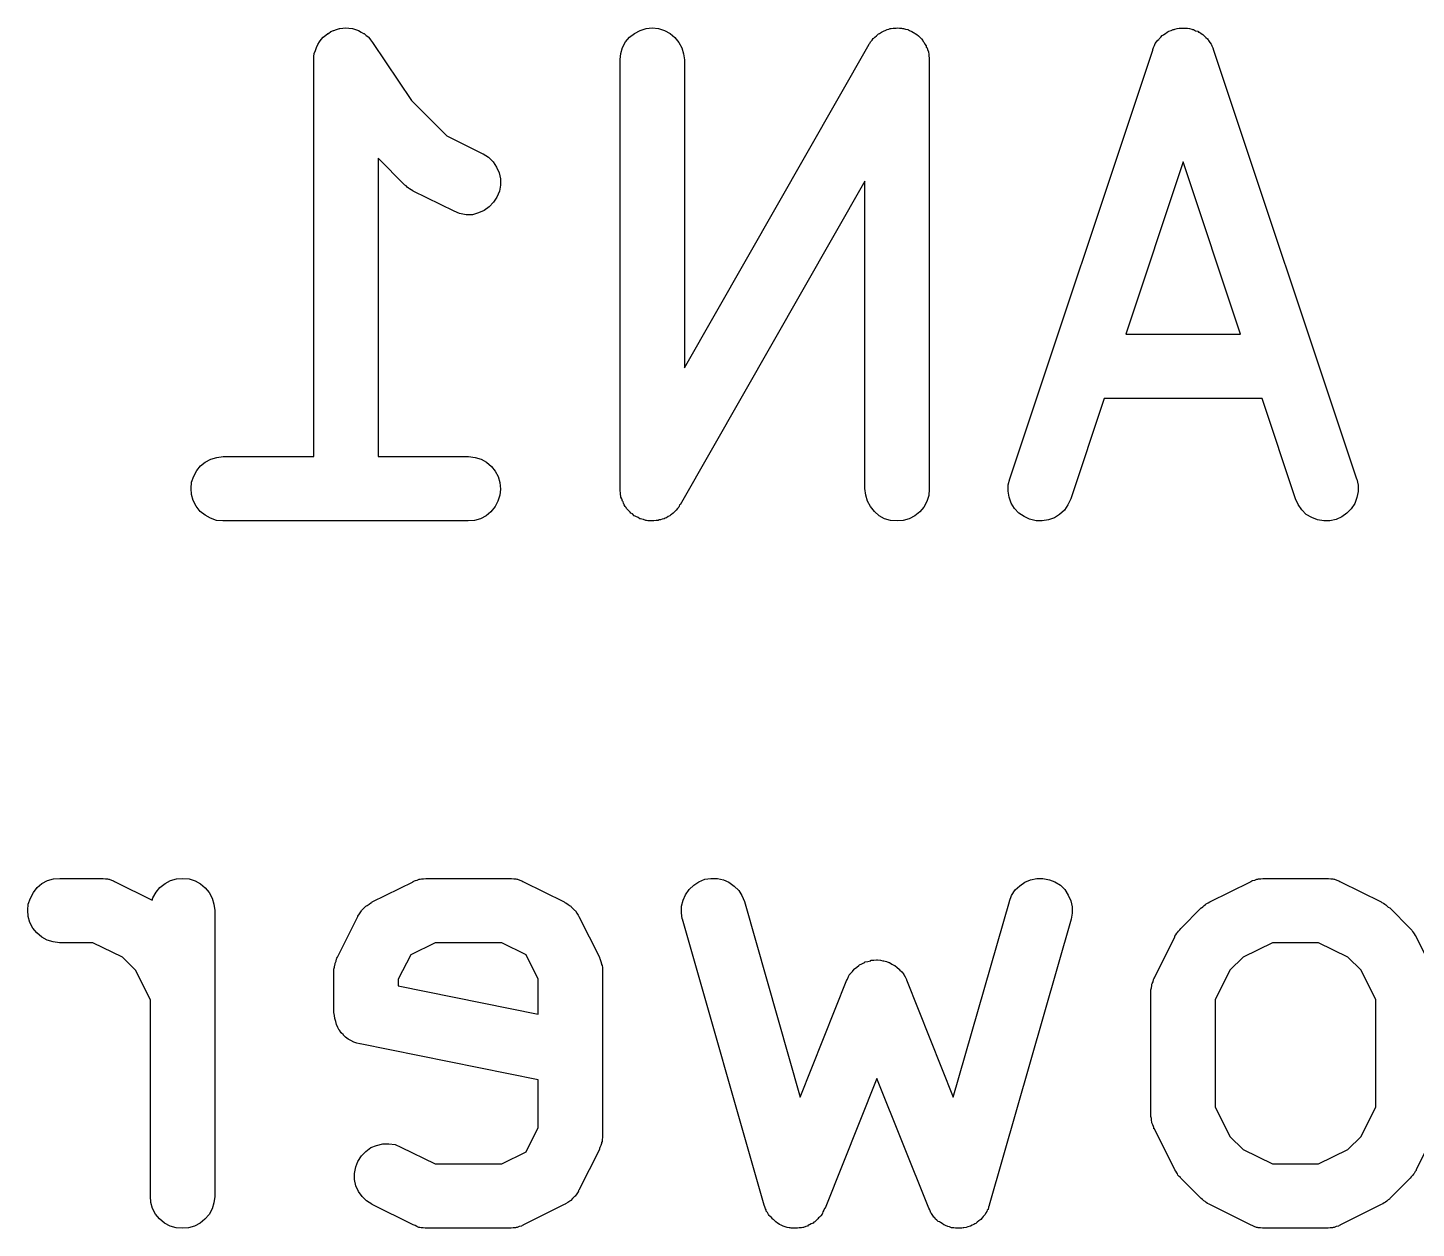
# Model space of a CAD drawing. Extents: x 128.5 to 185.2, y -118.7 to -64.4.
# Drawn here: x 147.92 to 151.157, y -105.746 to -102.946 of the extents above; entities that cross this region are included whole.
import ezdxf

# ---------------------------------------------------------------- set-up
doc = ezdxf.new("R2010")
doc.units = 0
doc.layers.add('BLACK', color=7, linetype='CONTINUOUS')

msp = doc.modelspace()

# ---------------------------------------------------------------- linework, layer by layer
at = {"layer": 'BLACK', "linetype": 'CONTINUOUS'}
for p, q in [((148.627, -102.955), (148.633, -102.952)), ((148.633, -102.952), (148.633, -102.952)), ((148.633, -102.952), (148.634, -102.952)), ((148.634, -102.952), (148.64, -102.95)), ((148.64, -102.95), (148.647, -102.948)), ((148.647, -102.948), (148.648, -102.948)), ((148.648, -102.948), (148.655, -102.947)), ((148.648, -102.948), (148.648, -102.948)), ((148.655, -102.947), (148.662, -102.946)), ((148.662, -102.946), (148.662, -102.946)), ((148.662, -102.946), (148.669, -102.947)), ((148.662, -102.946), (148.662, -102.946)), ((148.669, -102.947), (148.677, -102.948)), ((148.677, -102.948), (148.677, -102.948)), ((148.677, -102.948), (148.677, -102.948)), ((148.677, -102.948), (148.684, -102.95)), ((148.684, -102.95), (148.691, -102.952)), ((148.691, -102.952), (148.691, -102.952)), ((148.691, -102.952), (148.691, -102.952)), ((148.691, -102.952), (148.697, -102.956)), ((149.335, -102.959), (149.348, -102.952)), ((149.348, -102.952), (149.362, -102.948)), ((149.362, -102.948), (149.376, -102.946)), ((149.376, -102.946), (149.391, -102.948)), ((149.391, -102.948), (149.405, -102.952)), ((149.405, -102.952), (149.418, -102.959)), ((149.917, -102.953), (149.919, -102.952)), ((149.919, -102.952), (149.924, -102.95)), ((149.924, -102.95), (149.928, -102.949)), ((149.928, -102.949), (149.931, -102.948)), ((149.931, -102.948), (149.933, -102.948)), ((149.933, -102.948), (149.938, -102.947)), ((149.938, -102.947), (149.943, -102.947)), ((149.943, -102.947), (149.945, -102.947)), ((149.945, -102.947), (149.948, -102.946)), ((149.948, -102.946), (149.953, -102.947)), ((149.953, -102.947), (149.957, -102.947)), ((149.957, -102.947), (149.96, -102.948)), ((149.96, -102.948), (149.962, -102.948)), ((149.962, -102.948), (149.967, -102.949)), ((149.967, -102.949), (149.972, -102.95)), ((149.972, -102.95), (149.974, -102.951)), ((149.974, -102.951), (149.976, -102.952)), ((149.976, -102.952), (149.981, -102.955)), ((150.581, -102.954), (150.586, -102.952)), ((150.586, -102.952), (150.591, -102.95)), ((150.591, -102.95), (150.593, -102.95)), ((150.593, -102.95), (150.595, -102.949)), ((150.595, -102.949), (150.6, -102.948)), ((150.6, -102.948), (150.605, -102.947)), ((150.605, -102.947), (150.607, -102.947)), ((150.607, -102.947), (150.609, -102.947)), ((150.609, -102.947), (150.615, -102.947)), ((150.615, -102.947), (150.62, -102.947)), ((150.62, -102.947), (150.622, -102.947)), ((150.622, -102.947), (150.624, -102.947)), ((150.624, -102.947), (150.629, -102.948)), ((150.629, -102.948), (150.634, -102.949)), ((150.634, -102.949), (150.636, -102.95)), ((150.636, -102.95), (150.638, -102.95)), ((150.638, -102.95), (150.643, -102.953)), ((148.596, -102.985), (148.6, -102.979)), ((148.6, -102.979), (148.604, -102.973)), ((148.6, -102.979), (148.6, -102.979)), ((148.6, -102.979), (148.6, -102.979)), ((148.604, -102.973), (148.609, -102.968)), ((148.609, -102.968), (148.615, -102.963)), ((148.609, -102.968), (148.609, -102.968)), ((148.609, -102.968), (148.609, -102.968)), ((148.615, -102.963), (148.62, -102.959)), ((148.62, -102.959), (148.621, -102.959)), ((148.621, -102.959), (148.627, -102.955)), ((148.621, -102.959), (148.621, -102.959)), ((148.697, -102.956), (148.703, -102.959)), ((148.703, -102.959), (148.704, -102.959)), ((148.704, -102.959), (148.704, -102.959)), ((148.704, -102.959), (148.709, -102.964)), ((148.709, -102.964), (148.715, -102.968)), ((148.715, -102.968), (148.715, -102.968)), ((148.715, -102.968), (148.715, -102.969)), ((148.715, -102.969), (148.719, -102.974)), ((148.719, -102.974), (148.724, -102.98)), ((148.724, -102.98), (148.815, -103.116)), ((149.307, -102.992), (149.314, -102.979)), ((149.314, -102.979), (149.323, -102.968)), ((149.323, -102.968), (149.335, -102.959)), ((149.418, -102.959), (149.429, -102.969)), ((149.429, -102.969), (149.438, -102.98)), ((149.438, -102.98), (149.445, -102.993)), ((149.451, -103.739), (149.882, -102.984)), ((149.882, -102.984), (149.883, -102.983)), ((149.883, -102.983), (149.884, -102.981)), ((149.884, -102.981), (149.885, -102.979)), ((149.885, -102.979), (149.889, -102.975)), ((149.889, -102.975), (149.891, -102.971)), ((149.891, -102.971), (149.893, -102.97)), ((149.893, -102.97), (149.895, -102.968)), ((149.895, -102.968), (149.899, -102.965)), ((149.899, -102.965), (149.902, -102.962)), ((149.902, -102.962), (149.904, -102.96)), ((149.904, -102.96), (149.906, -102.959)), ((149.906, -102.959), (149.911, -102.956)), ((149.911, -102.956), (149.915, -102.954)), ((149.915, -102.954), (149.917, -102.953)), ((149.981, -102.955), (149.985, -102.957)), ((149.985, -102.957), (149.987, -102.958)), ((149.987, -102.958), (149.989, -102.959)), ((149.989, -102.959), (149.993, -102.962)), ((149.993, -102.962), (149.997, -102.965)), ((149.997, -102.965), (149.999, -102.967)), ((149.999, -102.967), (150.001, -102.969)), ((150.001, -102.969), (150.004, -102.972)), ((150.004, -102.972), (150.007, -102.976)), ((150.007, -102.976), (150.008, -102.978)), ((150.008, -102.978), (150.01, -102.98)), ((150.01, -102.98), (150.012, -102.984)), ((150.012, -102.984), (150.015, -102.988)), ((150.548, -102.985), (150.549, -102.983)), ((150.549, -102.983), (150.552, -102.979)), ((150.552, -102.979), (150.555, -102.975)), ((150.555, -102.975), (150.557, -102.973)), ((150.557, -102.973), (150.558, -102.972)), ((150.558, -102.972), (150.562, -102.968)), ((150.562, -102.968), (150.565, -102.964)), ((150.565, -102.964), (150.567, -102.963)), ((150.567, -102.963), (150.569, -102.962)), ((150.569, -102.962), (150.573, -102.959)), ((150.573, -102.959), (150.577, -102.956)), ((150.577, -102.956), (150.579, -102.955)), ((150.579, -102.955), (150.581, -102.954)), ((150.643, -102.953), (150.648, -102.954)), ((150.648, -102.954), (150.65, -102.956)), ((150.65, -102.956), (150.652, -102.956)), ((150.652, -102.956), (150.656, -102.959)), ((150.656, -102.959), (150.66, -102.962)), ((150.66, -102.962), (150.662, -102.964)), ((150.662, -102.964), (150.663, -102.965)), ((150.663, -102.965), (150.667, -102.969)), ((150.667, -102.969), (150.671, -102.972)), ((150.671, -102.972), (150.672, -102.974)), ((150.672, -102.974), (150.673, -102.976)), ((150.673, -102.976), (150.676, -102.98)), ((150.676, -102.98), (150.679, -102.984)), ((150.679, -102.984), (150.68, -102.986)), ((148.587, -103.013), (148.588, -103.006)), ((148.587, -103.02), (148.587, -103.013)), ((148.588, -103.006), (148.591, -102.999)), ((148.588, -103.006), (148.588, -103.006)), ((148.588, -103.006), (148.588, -103.006)), ((148.591, -102.999), (148.593, -102.992)), ((148.593, -102.992), (148.596, -102.985)), ((148.593, -102.992), (148.593, -102.992)), ((148.593, -102.992), (148.593, -102.992)), ((149.301, -103.02), (149.303, -103.006)), ((149.303, -103.006), (149.307, -102.992)), ((149.445, -102.993), (149.449, -103.007)), ((149.449, -103.007), (149.451, -103.021)), ((150.015, -102.988), (150.015, -102.991)), ((150.015, -102.991), (150.017, -102.993)), ((150.017, -102.993), (150.018, -102.997)), ((150.018, -102.997), (150.02, -103.002)), ((150.02, -103.002), (150.02, -103.004)), ((150.02, -103.004), (150.021, -103.007)), ((150.021, -103.007), (150.021, -103.012)), ((150.021, -103.012), (150.022, -103.016)), ((150.022, -103.016), (150.022, -103.019)), ((150.21, -103.998), (150.543, -102.998)), ((150.543, -102.997), (150.545, -102.992)), ((150.543, -102.998), (150.543, -102.997)), ((150.545, -102.992), (150.547, -102.987)), ((150.547, -102.987), (150.548, -102.985)), ((150.68, -102.986), (150.681, -102.988)), ((150.681, -102.988), (150.683, -102.993)), ((150.683, -102.993), (150.685, -102.998)), ((150.685, -102.998), (151.018, -103.998)), ((148.587, -103.021), (148.587, -103.02)), ((148.587, -103.02), (148.587, -103.02)), ((148.587, -103.02), (148.587, -103.02)), ((148.587, -103.02), (148.587, -103.02)), ((148.587, -103.946), (148.587, -103.021)), ((149.301, -103.021), (149.301, -103.02)), ((149.301, -104.021), (149.301, -103.021)), ((149.451, -103.021), (149.451, -103.739)), ((150.022, -103.019), (150.022, -103.021)), ((150.022, -103.021), (150.022, -104.021)), ((148.815, -103.116), (148.897, -103.198)), ((148.897, -103.198), (148.981, -103.24)), ((148.981, -103.24), (148.982, -103.24)), ((148.982, -103.24), (148.994, -103.248)), ((148.799, -103.313), (148.737, -103.25)), ((148.737, -103.25), (148.737, -103.946)), ((148.994, -103.248), (149.005, -103.259)), ((149.005, -103.259), (149.013, -103.271)), ((149.013, -103.271), (149.019, -103.284)), ((150.614, -103.259), (150.48, -103.661)), ((150.748, -103.661), (150.614, -103.259)), ((149.019, -103.284), (149.022, -103.298)), ((149.022, -103.298), (149.022, -103.313)), ((149.872, -103.304), (149.441, -104.059)), ((149.872, -104.021), (149.872, -103.304)), ((148.802, -103.315), (148.799, -103.313)), ((148.805, -103.318), (148.802, -103.315)), ((148.808, -103.32), (148.805, -103.318)), ((148.81, -103.322), (148.808, -103.32)), ((148.814, -103.324), (148.81, -103.322)), ((148.818, -103.326), (148.814, -103.324)), ((148.819, -103.327), (148.818, -103.326)), ((148.914, -103.374), (148.819, -103.327)), ((149.014, -103.341), (149.006, -103.353)), ((149.02, -103.327), (149.014, -103.341)), ((149.022, -103.313), (149.02, -103.327)), ((148.984, -103.372), (148.971, -103.378)), ((148.996, -103.364), (148.984, -103.372)), ((149.006, -103.353), (148.996, -103.364)), ((148.927, -103.379), (148.914, -103.374)), ((148.942, -103.382), (148.927, -103.379)), ((148.957, -103.382), (148.942, -103.382)), ((148.971, -103.378), (148.957, -103.382)), ((150.48, -103.661), (150.748, -103.661)), ((150.43, -103.811), (150.352, -104.045)), ((150.798, -103.811), (150.43, -103.811)), ((150.876, -104.045), (150.798, -103.811)), ((148.334, -103.959), (148.347, -103.952)), ((148.347, -103.952), (148.361, -103.948)), ((148.361, -103.948), (148.376, -103.946)), ((148.376, -103.946), (148.587, -103.946)), ((148.737, -103.946), (148.947, -103.946)), ((148.947, -103.946), (148.948, -103.946)), ((148.948, -103.946), (148.963, -103.948)), ((148.963, -103.948), (148.977, -103.952)), ((148.977, -103.952), (148.99, -103.959)), ((148.307, -103.992), (148.314, -103.979)), ((148.314, -103.979), (148.323, -103.968)), ((148.323, -103.968), (148.334, -103.959)), ((148.99, -103.959), (149.001, -103.969)), ((149.001, -103.969), (149.01, -103.98)), ((149.01, -103.98), (149.017, -103.993)), ((148.301, -104.021), (148.302, -104.006)), ((148.302, -104.006), (148.307, -103.992)), ((149.017, -103.993), (149.021, -104.007)), ((149.021, -104.007), (149.022, -104.022)), ((150.206, -104.012), (150.21, -103.998)), ((150.206, -104.027), (150.206, -104.012)), ((151.018, -103.998), (151.019, -103.999)), ((151.019, -103.999), (151.022, -104.013)), ((151.022, -104.013), (151.022, -104.028)), ((148.302, -104.035), (148.301, -104.021)), ((148.306, -104.049), (148.302, -104.035)), ((148.313, -104.062), (148.306, -104.049)), ((149.016, -104.05), (149.01, -104.063)), ((149.021, -104.036), (149.016, -104.05)), ((149.022, -104.022), (149.021, -104.036)), ((149.301, -104.024), (149.301, -104.021)), ((149.301, -104.026), (149.301, -104.024)), ((149.302, -104.031), (149.301, -104.026)), ((149.302, -104.036), (149.302, -104.031)), ((149.303, -104.038), (149.302, -104.036)), ((149.303, -104.041), (149.303, -104.038)), ((149.305, -104.045), (149.303, -104.041)), ((149.307, -104.05), (149.305, -104.045)), ((149.308, -104.052), (149.307, -104.05)), ((149.309, -104.055), (149.308, -104.052)), ((149.874, -104.036), (149.872, -104.021)), ((149.878, -104.05), (149.874, -104.036)), ((149.885, -104.063), (149.878, -104.05)), ((150.016, -104.051), (150.009, -104.064)), ((150.021, -104.037), (150.016, -104.051)), ((150.022, -104.022), (150.021, -104.037)), ((150.022, -104.021), (150.022, -104.022)), ((150.208, -104.041), (150.206, -104.027)), ((150.213, -104.055), (150.208, -104.041)), ((150.351, -104.046), (150.345, -104.059)), ((150.352, -104.045), (150.351, -104.046)), ((150.882, -104.058), (150.876, -104.045)), ((151.019, -104.042), (151.014, -104.056)), ((151.022, -104.028), (151.019, -104.042)), ((148.322, -104.074), (148.313, -104.062)), ((148.334, -104.083), (148.322, -104.074)), ((148.346, -104.09), (148.334, -104.083)), ((148.989, -104.084), (148.976, -104.091)), ((149, -104.075), (148.989, -104.084)), ((149.01, -104.063), (149, -104.075)), ((149.311, -104.059), (149.309, -104.055)), ((149.313, -104.063), (149.311, -104.059)), ((149.315, -104.065), (149.313, -104.063)), ((149.316, -104.067), (149.315, -104.065)), ((149.32, -104.071), (149.316, -104.067)), ((149.323, -104.074), (149.32, -104.071)), ((149.325, -104.076), (149.323, -104.074)), ((149.326, -104.078), (149.325, -104.076)), ((149.33, -104.08), (149.326, -104.078)), ((149.334, -104.084), (149.33, -104.08)), ((149.336, -104.085), (149.334, -104.084)), ((149.338, -104.086), (149.336, -104.085)), ((149.417, -104.084), (149.413, -104.086)), ((149.419, -104.083), (149.417, -104.084)), ((149.421, -104.081), (149.419, -104.083)), ((149.425, -104.078), (149.421, -104.081)), ((149.428, -104.075), (149.425, -104.078)), ((149.43, -104.073), (149.428, -104.075)), ((149.432, -104.071), (149.43, -104.073)), ((149.435, -104.067), (149.432, -104.071)), ((149.438, -104.064), (149.435, -104.067)), ((149.439, -104.062), (149.438, -104.064)), ((149.44, -104.059), (149.439, -104.062)), ((149.441, -104.059), (149.44, -104.059)), ((149.894, -104.074), (149.885, -104.063)), ((149.905, -104.084), (149.894, -104.074)), ((149.918, -104.091), (149.905, -104.084)), ((149.988, -104.084), (149.975, -104.091)), ((150, -104.075), (149.988, -104.084)), ((150.009, -104.064), (150, -104.075)), ((150.221, -104.067), (150.213, -104.055)), ((150.231, -104.078), (150.221, -104.067)), ((150.243, -104.086), (150.231, -104.078)), ((150.326, -104.081), (150.314, -104.089)), ((150.337, -104.071), (150.326, -104.081)), ((150.345, -104.059), (150.337, -104.071)), ((150.891, -104.07), (150.882, -104.058)), ((150.901, -104.081), (150.891, -104.07)), ((150.914, -104.088), (150.901, -104.081)), ((150.996, -104.078), (150.984, -104.087)), ((151.006, -104.068), (150.996, -104.078)), ((151.014, -104.056), (151.006, -104.068)), ((148.36, -104.095), (148.346, -104.09)), ((148.375, -104.096), (148.36, -104.095)), ((148.376, -104.096), (148.375, -104.096)), ((148.947, -104.096), (148.376, -104.096)), ((148.962, -104.095), (148.947, -104.096)), ((148.976, -104.091), (148.962, -104.095)), ((149.343, -104.088), (149.338, -104.086)), ((149.347, -104.091), (149.343, -104.088)), ((149.349, -104.091), (149.347, -104.091)), ((149.352, -104.092), (149.349, -104.091)), ((149.356, -104.093), (149.352, -104.092)), ((149.361, -104.095), (149.356, -104.093)), ((149.363, -104.095), (149.361, -104.095)), ((149.366, -104.096), (149.363, -104.095)), ((149.371, -104.096), (149.366, -104.096)), ((149.375, -104.096), (149.371, -104.096)), ((149.378, -104.096), (149.375, -104.096)), ((149.38, -104.096), (149.378, -104.096)), ((149.385, -104.095), (149.38, -104.096)), ((149.39, -104.095), (149.385, -104.095)), ((149.392, -104.094), (149.39, -104.095)), ((149.395, -104.094), (149.392, -104.094)), ((149.399, -104.092), (149.395, -104.094)), ((149.404, -104.091), (149.399, -104.092)), ((149.406, -104.09), (149.404, -104.091)), ((149.409, -104.089), (149.406, -104.09)), ((149.413, -104.086), (149.409, -104.089)), ((149.932, -104.095), (149.918, -104.091)), ((149.947, -104.096), (149.932, -104.095)), ((149.961, -104.095), (149.947, -104.096)), ((149.975, -104.091), (149.961, -104.095)), ((150.256, -104.092), (150.243, -104.086)), ((150.271, -104.096), (150.256, -104.092)), ((150.285, -104.096), (150.271, -104.096)), ((150.3, -104.094), (150.285, -104.096)), ((150.314, -104.089), (150.3, -104.094)), ((150.927, -104.094), (150.914, -104.088)), ((150.942, -104.096), (150.927, -104.094)), ((150.956, -104.096), (150.942, -104.096)), ((150.971, -104.093), (150.956, -104.096)), ((150.984, -104.087), (150.971, -104.093)), ((147.933, -104.963), (147.942, -104.951)), ((147.942, -104.951), (147.953, -104.942)), ((147.953, -104.942), (147.966, -104.935)), ((147.966, -104.935), (147.98, -104.931)), ((147.98, -104.931), (147.995, -104.93)), ((147.995, -104.93), (148.09, -104.93)), ((148.09, -104.93), (148.091, -104.93)), ((148.091, -104.93), (148.093, -104.93)), ((148.093, -104.93), (148.096, -104.93)), ((148.096, -104.93), (148.101, -104.931)), ((148.101, -104.931), (148.106, -104.931)), ((148.106, -104.931), (148.108, -104.932)), ((148.108, -104.932), (148.11, -104.932)), ((148.11, -104.932), (148.115, -104.934)), ((148.115, -104.934), (148.12, -104.936)), ((148.12, -104.936), (148.122, -104.937)), ((148.122, -104.937), (148.124, -104.938)), ((148.124, -104.938), (148.21, -104.981)), ((148.219, -104.962), (148.228, -104.951)), ((148.228, -104.951), (148.24, -104.942)), ((148.24, -104.942), (148.253, -104.935)), ((148.253, -104.935), (148.267, -104.931)), ((148.267, -104.931), (148.281, -104.93)), ((148.281, -104.93), (148.296, -104.931)), ((148.296, -104.931), (148.31, -104.936)), ((148.31, -104.936), (148.323, -104.943)), ((148.323, -104.943), (148.334, -104.952)), ((148.334, -104.952), (148.343, -104.963)), ((148.723, -104.985), (148.819, -104.938)), ((148.819, -104.937), (148.822, -104.936)), ((148.819, -104.938), (148.819, -104.937)), ((148.822, -104.936), (148.824, -104.935)), ((148.824, -104.935), (148.828, -104.934)), ((148.828, -104.934), (148.833, -104.932)), ((148.833, -104.932), (148.835, -104.932)), ((148.835, -104.932), (148.838, -104.931)), ((148.838, -104.931), (148.843, -104.931)), ((148.843, -104.931), (148.848, -104.93)), ((148.848, -104.93), (148.85, -104.93)), ((148.85, -104.93), (148.852, -104.93)), ((148.852, -104.93), (149.043, -104.93)), ((149.043, -104.93), (149.044, -104.93)), ((149.044, -104.93), (149.046, -104.93)), ((149.046, -104.93), (149.048, -104.93)), ((149.048, -104.93), (149.053, -104.931)), ((149.053, -104.931), (149.058, -104.931)), ((149.058, -104.931), (149.06, -104.932)), ((149.06, -104.932), (149.062, -104.932)), ((149.062, -104.932), (149.067, -104.934)), ((149.067, -104.934), (149.072, -104.936)), ((149.072, -104.936), (149.074, -104.937)), ((149.074, -104.937), (149.076, -104.938)), ((149.076, -104.938), (149.171, -104.985)), ((149.454, -104.968), (149.462, -104.956)), ((149.462, -104.956), (149.473, -104.946)), ((149.473, -104.946), (149.485, -104.938)), ((149.485, -104.938), (149.499, -104.932)), ((149.499, -104.932), (149.513, -104.93)), ((149.513, -104.93), (149.528, -104.93)), ((149.528, -104.93), (149.542, -104.933)), ((149.542, -104.933), (149.555, -104.939)), ((149.555, -104.939), (149.567, -104.948)), ((149.567, -104.948), (149.578, -104.958)), ((149.578, -104.958), (149.585, -104.97)), ((150.214, -104.97), (150.222, -104.957)), ((150.222, -104.957), (150.233, -104.947)), ((150.233, -104.947), (150.245, -104.939)), ((150.245, -104.939), (150.258, -104.933)), ((150.258, -104.933), (150.273, -104.93)), ((150.273, -104.93), (150.287, -104.93)), ((150.287, -104.93), (150.302, -104.933)), ((150.302, -104.933), (150.315, -104.938)), ((150.315, -104.938), (150.328, -104.946)), ((150.328, -104.946), (150.338, -104.956)), ((150.338, -104.956), (150.346, -104.969)), ((150.676, -104.985), (150.771, -104.938)), ((150.771, -104.938), (150.772, -104.937)), ((150.772, -104.937), (150.774, -104.936)), ((150.774, -104.936), (150.776, -104.935)), ((150.776, -104.935), (150.781, -104.934)), ((150.781, -104.934), (150.786, -104.932)), ((150.786, -104.932), (150.788, -104.932)), ((150.788, -104.932), (150.79, -104.931)), ((150.79, -104.931), (150.795, -104.931)), ((150.795, -104.931), (150.8, -104.93)), ((150.8, -104.93), (150.802, -104.93)), ((150.802, -104.93), (150.804, -104.93)), ((150.804, -104.93), (150.947, -104.93)), ((150.947, -104.93), (150.948, -104.93)), ((150.948, -104.93), (150.951, -104.93)), ((150.951, -104.93), (150.953, -104.93)), ((150.953, -104.93), (150.958, -104.931)), ((150.958, -104.931), (150.963, -104.931)), ((150.963, -104.931), (150.965, -104.932)), ((150.965, -104.932), (150.967, -104.932)), ((150.967, -104.932), (150.972, -104.934)), ((150.972, -104.934), (150.977, -104.936)), ((150.977, -104.936), (150.979, -104.937)), ((150.979, -104.937), (150.981, -104.938)), ((150.981, -104.938), (151.076, -104.985)), ((147.92, -105.004), (147.921, -104.99)), ((147.921, -104.99), (147.926, -104.976)), ((147.926, -104.976), (147.933, -104.963)), ((148.21, -104.981), (148.212, -104.975)), ((148.212, -104.975), (148.219, -104.962)), ((148.343, -104.963), (148.35, -104.976)), ((148.35, -104.976), (148.354, -104.99)), ((148.354, -104.99), (148.356, -105.005)), ((148.711, -104.993), (148.716, -104.99)), ((148.716, -104.99), (148.72, -104.987)), ((148.72, -104.987), (148.722, -104.986)), ((148.722, -104.986), (148.723, -104.985)), ((149.171, -104.985), (149.172, -104.986)), ((149.172, -104.986), (149.174, -104.987)), ((149.174, -104.987), (149.175, -104.987)), ((149.175, -104.987), (149.18, -104.991)), ((149.18, -104.991), (149.185, -104.994)), ((149.444, -104.995), (149.448, -104.981)), ((149.448, -104.981), (149.454, -104.968)), ((149.585, -104.97), (149.591, -104.984)), ((149.591, -104.984), (149.721, -105.44)), ((150.078, -105.44), (150.209, -104.984)), ((150.209, -104.983), (150.214, -104.97)), ((150.209, -104.984), (150.209, -104.983)), ((150.346, -104.969), (150.352, -104.982)), ((150.352, -104.982), (150.355, -104.996)), ((150.663, -104.993), (150.666, -104.991)), ((150.666, -104.991), (150.668, -104.989)), ((150.668, -104.989), (150.672, -104.987)), ((150.672, -104.987), (150.676, -104.985)), ((151.076, -104.985), (151.077, -104.986)), ((151.077, -104.986), (151.081, -104.988)), ((151.081, -104.988), (151.084, -104.99)), ((151.084, -104.99), (151.087, -104.992)), ((151.087, -104.992), (151.089, -104.994)), ((147.921, -105.019), (147.92, -105.004)), ((147.925, -105.033), (147.921, -105.019)), ((148.356, -105.005), (148.356, -105.671)), ((148.642, -105.114), (148.69, -105.019)), ((148.69, -105.018), (148.691, -105.016)), ((148.69, -105.019), (148.69, -105.018)), ((148.691, -105.016), (148.692, -105.015)), ((148.692, -105.015), (148.695, -105.01)), ((148.695, -105.01), (148.698, -105.006)), ((148.698, -105.006), (148.699, -105.004)), ((148.699, -105.004), (148.7, -105.003)), ((148.7, -105.003), (148.704, -104.999)), ((148.704, -104.999), (148.708, -104.995)), ((148.708, -104.995), (148.71, -104.994)), ((148.71, -104.994), (148.711, -104.993)), ((149.185, -104.994), (149.186, -104.995)), ((149.186, -104.995), (149.187, -104.996)), ((149.187, -104.996), (149.191, -105)), ((149.191, -105), (149.195, -105.004)), ((149.195, -105.004), (149.196, -105.005)), ((149.196, -105.005), (149.197, -105.006)), ((149.197, -105.006), (149.2, -105.011)), ((149.2, -105.011), (149.203, -105.016)), ((149.203, -105.016), (149.204, -105.017)), ((149.204, -105.017), (149.205, -105.019)), ((149.205, -105.019), (149.253, -105.114)), ((149.444, -105.01), (149.444, -104.995)), ((149.446, -105.024), (149.444, -105.01)), ((149.447, -105.025), (149.446, -105.024)), ((150.355, -105.011), (150.353, -105.025)), ((150.355, -104.996), (150.355, -105.011)), ((150.609, -105.047), (150.656, -104.999)), ((150.656, -104.999), (150.657, -104.999)), ((150.657, -104.999), (150.66, -104.996)), ((150.66, -104.996), (150.663, -104.993)), ((151.089, -104.994), (151.092, -104.997)), ((151.092, -104.997), (151.096, -104.999)), ((151.096, -104.999), (151.143, -105.047)), ((147.932, -105.046), (147.925, -105.033)), ((147.941, -105.057), (147.932, -105.046)), ((149.637, -105.692), (149.447, -105.025)), ((150.353, -105.025), (150.162, -105.692)), ((150.599, -105.058), (150.601, -105.056)), ((150.601, -105.056), (150.603, -105.053)), ((150.603, -105.053), (150.606, -105.05)), ((150.606, -105.05), (150.609, -105.047)), ((151.143, -105.047), (151.144, -105.048)), ((151.144, -105.048), (151.147, -105.051)), ((151.147, -105.051), (151.149, -105.054)), ((151.149, -105.054), (151.151, -105.057)), ((147.953, -105.067), (147.941, -105.057)), ((147.965, -105.074), (147.953, -105.067)), ((147.979, -105.078), (147.965, -105.074)), ((147.994, -105.08), (147.979, -105.078)), ((147.995, -105.08), (147.994, -105.08)), ((148.072, -105.08), (147.995, -105.08)), ((148.141, -105.114), (148.072, -105.08)), ((148.87, -105.08), (148.813, -105.108)), ((149.025, -105.08), (148.87, -105.08)), ((149.082, -105.108), (149.025, -105.08)), ((150.547, -105.162), (150.595, -105.066)), ((150.595, -105.065), (150.597, -105.062)), ((150.595, -105.066), (150.595, -105.065)), ((150.597, -105.062), (150.599, -105.058)), ((150.822, -105.08), (150.754, -105.114)), ((150.93, -105.08), (150.822, -105.08)), ((150.998, -105.114), (150.93, -105.08)), ((151.151, -105.057), (151.153, -105.059)), ((151.153, -105.059), (151.155, -105.063)), ((151.155, -105.063), (151.157, -105.066)), ((151.157, -105.066), (151.205, -105.162)), ((148.171, -105.144), (148.141, -105.114)), ((148.639, -105.123), (148.64, -105.118)), ((148.64, -105.118), (148.641, -105.116)), ((148.641, -105.116), (148.642, -105.114)), ((148.813, -105.108), (148.784, -105.165)), ((149.11, -105.165), (149.082, -105.108)), ((149.253, -105.114), (149.253, -105.115)), ((149.253, -105.115), (149.254, -105.117)), ((149.254, -105.117), (149.255, -105.119)), ((149.255, -105.119), (149.256, -105.124)), ((149.886, -105.122), (149.886, -105.121)), ((149.886, -105.121), (149.893, -105.121)), ((149.893, -105.121), (149.899, -105.12)), ((149.899, -105.12), (149.9, -105.12)), ((149.9, -105.12), (149.901, -105.12)), ((149.901, -105.12), (149.908, -105.121)), ((149.908, -105.121), (149.914, -105.122)), ((150.754, -105.114), (150.723, -105.144)), ((151.029, -105.144), (150.998, -105.114)), ((148.206, -105.213), (148.171, -105.144)), ((148.634, -105.142), (148.635, -105.137)), ((148.634, -105.144), (148.634, -105.142)), ((148.634, -105.147), (148.634, -105.144)), ((148.634, -105.148), (148.634, -105.147)), ((148.634, -105.243), (148.634, -105.148)), ((148.635, -105.137), (148.636, -105.132)), ((148.636, -105.132), (148.637, -105.13)), ((148.637, -105.128), (148.639, -105.123)), ((148.637, -105.13), (148.637, -105.128)), ((149.256, -105.124), (149.258, -105.129)), ((149.258, -105.129), (149.258, -105.131)), ((149.258, -105.131), (149.259, -105.133)), ((149.259, -105.133), (149.26, -105.138)), ((149.26, -105.138), (149.26, -105.143)), ((149.26, -105.143), (149.26, -105.145)), ((149.26, -105.145), (149.26, -105.148)), ((149.26, -105.148), (149.26, -105.529)), ((149.834, -105.159), (149.837, -105.153)), ((149.837, -105.153), (149.838, -105.153)), ((149.838, -105.152), (149.843, -105.147)), ((149.838, -105.153), (149.838, -105.152)), ((149.843, -105.147), (149.847, -105.142)), ((149.847, -105.142), (149.848, -105.141)), ((149.847, -105.142), (149.847, -105.142)), ((149.848, -105.141), (149.853, -105.137)), ((149.853, -105.137), (149.858, -105.133)), ((149.858, -105.133), (149.859, -105.132)), ((149.859, -105.132), (149.865, -105.129)), ((149.859, -105.132), (149.859, -105.132)), ((149.865, -105.129), (149.871, -105.126)), ((149.871, -105.126), (149.872, -105.126)), ((149.872, -105.125), (149.879, -105.124)), ((149.872, -105.126), (149.872, -105.125)), ((149.879, -105.124), (149.885, -105.122)), ((149.885, -105.122), (149.886, -105.122)), ((149.914, -105.122), (149.915, -105.122)), ((149.915, -105.122), (149.916, -105.122)), ((149.916, -105.122), (149.922, -105.124)), ((149.922, -105.124), (149.928, -105.126)), ((149.928, -105.126), (149.929, -105.126)), ((149.929, -105.126), (149.929, -105.126)), ((149.929, -105.126), (149.935, -105.13)), ((149.935, -105.13), (149.941, -105.133)), ((149.941, -105.133), (149.942, -105.133)), ((149.942, -105.133), (149.942, -105.133)), ((149.942, -105.133), (149.947, -105.138)), ((149.947, -105.138), (149.952, -105.142)), ((149.952, -105.142), (149.953, -105.142)), ((149.953, -105.142), (149.953, -105.143)), ((149.953, -105.143), (149.958, -105.148)), ((149.958, -105.148), (149.962, -105.153)), ((149.962, -105.153), (149.962, -105.154)), ((149.962, -105.154), (149.963, -105.154)), ((149.963, -105.154), (149.966, -105.16)), ((150.723, -105.144), (150.689, -105.213)), ((151.063, -105.213), (151.029, -105.144)), ((148.784, -105.165), (148.784, -105.181)), ((148.784, -105.181), (149.11, -105.247)), ((149.11, -105.247), (149.11, -105.165)), ((149.721, -105.44), (149.83, -105.167)), ((149.83, -105.167), (149.83, -105.166)), ((149.83, -105.166), (149.831, -105.166)), ((149.831, -105.165), (149.834, -105.159)), ((149.831, -105.166), (149.831, -105.165)), ((149.966, -105.16), (149.969, -105.166)), ((149.969, -105.166), (149.969, -105.167)), ((149.969, -105.167), (149.969, -105.167)), ((149.969, -105.167), (150.078, -105.44)), ((150.539, -105.19), (150.54, -105.185)), ((150.54, -105.185), (150.541, -105.18)), ((150.541, -105.177), (150.542, -105.175)), ((150.541, -105.18), (150.541, -105.177)), ((150.542, -105.175), (150.544, -105.171)), ((150.544, -105.171), (150.545, -105.166)), ((150.545, -105.166), (150.546, -105.164)), ((150.546, -105.164), (150.547, -105.162)), ((148.206, -105.671), (148.206, -105.213)), ((150.539, -105.192), (150.539, -105.19)), ((150.539, -105.194), (150.539, -105.192)), ((150.539, -105.195), (150.539, -105.194)), ((150.539, -105.481), (150.539, -105.195)), ((150.689, -105.213), (150.689, -105.463)), ((151.063, -105.463), (151.063, -105.213)), ((148.635, -105.25), (148.634, -105.243)), ((148.636, -105.257), (148.635, -105.25)), ((148.638, -105.264), (148.636, -105.257)), ((148.636, -105.257), (148.636, -105.257)), ((148.636, -105.257), (148.636, -105.257)), ((148.64, -105.271), (148.638, -105.264)), ((148.643, -105.278), (148.64, -105.271)), ((148.64, -105.271), (148.64, -105.271)), ((148.64, -105.271), (148.64, -105.271)), ((148.646, -105.284), (148.643, -105.278)), ((148.647, -105.284), (148.646, -105.284)), ((148.651, -105.29), (148.647, -105.284)), ((148.647, -105.284), (148.647, -105.284)), ((148.656, -105.295), (148.651, -105.29)), ((148.656, -105.296), (148.656, -105.295)), ((148.656, -105.295), (148.656, -105.295)), ((148.661, -105.3), (148.656, -105.296)), ((148.667, -105.305), (148.661, -105.3)), ((148.673, -105.308), (148.667, -105.305)), ((148.667, -105.305), (148.667, -105.305)), ((148.667, -105.305), (148.667, -105.305)), ((148.68, -105.312), (148.673, -105.308)), ((148.687, -105.314), (148.68, -105.312)), ((148.68, -105.312), (148.68, -105.312)), ((148.68, -105.312), (148.68, -105.312)), ((148.694, -105.316), (148.687, -105.314)), ((148.695, -105.316), (148.694, -105.316)), ((148.694, -105.316), (148.694, -105.316)), ((148.694, -105.316), (148.694, -105.316)), ((148.694, -105.316), (148.694, -105.316)), ((149.11, -105.4), (148.695, -105.316)), ((149.11, -105.511), (149.11, -105.4)), ((149.9, -105.397), (149.779, -105.699)), ((150.021, -105.699), (149.9, -105.397)), ((150.689, -105.463), (150.723, -105.532)), ((151.029, -105.532), (151.063, -105.463)), ((150.539, -105.483), (150.539, -105.481)), ((150.539, -105.485), (150.539, -105.483)), ((150.54, -105.49), (150.539, -105.485)), ((150.54, -105.495), (150.54, -105.49)), ((150.541, -105.498), (150.54, -105.495)), ((150.541, -105.5), (150.541, -105.498)), ((150.543, -105.505), (150.541, -105.5)), ((150.545, -105.509), (150.543, -105.505)), ((150.546, -105.511), (150.545, -105.509)), ((149.082, -105.568), (149.11, -105.511)), ((149.26, -105.534), (149.259, -105.539)), ((149.259, -105.539), (149.259, -105.544)), ((149.26, -105.529), (149.26, -105.53)), ((149.26, -105.53), (149.26, -105.532)), ((149.26, -105.532), (149.26, -105.534)), ((150.546, -105.514), (150.546, -105.511)), ((150.547, -105.514), (150.546, -105.514)), ((150.595, -105.61), (150.547, -105.514)), ((150.723, -105.532), (150.754, -105.562)), ((150.998, -105.562), (151.029, -105.532)), ((151.205, -105.514), (151.157, -105.61)), ((148.698, -105.577), (148.708, -105.567)), ((148.708, -105.567), (148.72, -105.558)), ((148.72, -105.558), (148.733, -105.553)), ((148.733, -105.553), (148.748, -105.549)), ((148.748, -105.549), (148.762, -105.549)), ((148.762, -105.549), (148.777, -105.551)), ((148.777, -105.551), (148.79, -105.557)), ((148.79, -105.557), (148.87, -105.596)), ((149.025, -105.596), (149.082, -105.568)), ((149.253, -105.562), (149.205, -105.657)), ((149.254, -105.558), (149.253, -105.56)), ((149.253, -105.56), (149.253, -105.562)), ((149.256, -105.553), (149.254, -105.558)), ((149.258, -105.548), (149.256, -105.553)), ((149.259, -105.544), (149.258, -105.546)), ((149.258, -105.546), (149.258, -105.548)), ((150.754, -105.562), (150.822, -105.596)), ((150.93, -105.596), (150.998, -105.562)), ((148.682, -105.618), (148.685, -105.603)), ((148.685, -105.603), (148.69, -105.59)), ((148.69, -105.59), (148.698, -105.577)), ((148.87, -105.596), (149.025, -105.596)), ((150.822, -105.596), (150.93, -105.596)), ((148.682, -105.632), (148.682, -105.618)), ((148.685, -105.647), (148.682, -105.632)), ((150.597, -105.613), (150.595, -105.61)), ((150.599, -105.617), (150.597, -105.613)), ((150.601, -105.619), (150.599, -105.617)), ((150.602, -105.622), (150.601, -105.619)), ((150.605, -105.625), (150.602, -105.622)), ((150.608, -105.628), (150.605, -105.625)), ((150.609, -105.629), (150.608, -105.628)), ((150.656, -105.677), (150.609, -105.629)), ((151.143, -105.629), (151.096, -105.677)), ((151.146, -105.626), (151.143, -105.629)), ((151.149, -105.623), (151.146, -105.626)), ((151.151, -105.62), (151.149, -105.623)), ((151.153, -105.618), (151.151, -105.62)), ((151.155, -105.614), (151.153, -105.618)), ((151.157, -105.611), (151.155, -105.614)), ((151.157, -105.61), (151.157, -105.611)), ((148.207, -105.686), (148.206, -105.671)), ((148.356, -105.672), (148.354, -105.687)), ((148.356, -105.671), (148.356, -105.672)), ((148.691, -105.66), (148.685, -105.647)), ((148.7, -105.672), (148.691, -105.66)), ((148.71, -105.682), (148.7, -105.672)), ((149.195, -105.672), (149.194, -105.673)), ((149.196, -105.671), (149.195, -105.672)), ((149.2, -105.666), (149.196, -105.671)), ((149.203, -105.661), (149.2, -105.666)), ((149.204, -105.66), (149.203, -105.661)), ((149.205, -105.657), (149.204, -105.658)), ((149.204, -105.658), (149.204, -105.66)), ((148.211, -105.7), (148.207, -105.686)), ((148.218, -105.713), (148.211, -105.7)), ((148.35, -105.701), (148.343, -105.714)), ((148.354, -105.687), (148.35, -105.701)), ((148.722, -105.69), (148.71, -105.682)), ((148.723, -105.691), (148.722, -105.69)), ((148.819, -105.738), (148.723, -105.691)), ((149.171, -105.691), (149.076, -105.738)), ((149.173, -105.69), (149.171, -105.691)), ((149.174, -105.689), (149.173, -105.69)), ((149.179, -105.686), (149.174, -105.689)), ((149.184, -105.683), (149.179, -105.686)), ((149.185, -105.682), (149.184, -105.683)), ((149.186, -105.681), (149.185, -105.682)), ((149.19, -105.677), (149.186, -105.681)), ((149.194, -105.673), (149.19, -105.677)), ((149.639, -105.696), (149.637, -105.692)), ((149.64, -105.701), (149.639, -105.696)), ((149.642, -105.703), (149.64, -105.701)), ((149.642, -105.706), (149.642, -105.703)), ((149.776, -105.704), (149.774, -105.708)), ((149.778, -105.7), (149.776, -105.704)), ((149.779, -105.699), (149.778, -105.7)), ((150.023, -105.703), (150.021, -105.699)), ((150.025, -105.708), (150.023, -105.703)), ((150.157, -105.704), (150.156, -105.707)), ((150.159, -105.702), (150.157, -105.704)), ((150.16, -105.697), (150.159, -105.702)), ((150.162, -105.693), (150.16, -105.697)), ((150.162, -105.692), (150.162, -105.693)), ((150.659, -105.679), (150.656, -105.677)), ((150.662, -105.682), (150.659, -105.679)), ((150.665, -105.684), (150.662, -105.682)), ((150.668, -105.686), (150.665, -105.684)), ((150.671, -105.688), (150.668, -105.686)), ((150.675, -105.69), (150.671, -105.688)), ((150.676, -105.691), (150.675, -105.69)), ((150.771, -105.738), (150.676, -105.691)), ((151.076, -105.691), (150.981, -105.738)), ((151.08, -105.689), (151.076, -105.691)), ((151.083, -105.687), (151.08, -105.689)), ((151.086, -105.685), (151.083, -105.687)), ((151.089, -105.683), (151.086, -105.685)), ((151.092, -105.68), (151.089, -105.683)), ((151.095, -105.678), (151.092, -105.68)), ((151.096, -105.677), (151.095, -105.678)), ((148.227, -105.724), (148.218, -105.713)), ((148.239, -105.734), (148.227, -105.724)), ((148.252, -105.741), (148.239, -105.734)), ((148.322, -105.734), (148.309, -105.741)), ((148.333, -105.725), (148.322, -105.734)), ((148.343, -105.714), (148.333, -105.725)), ((149.645, -105.709), (149.642, -105.706)), ((149.647, -105.714), (149.645, -105.709)), ((149.649, -105.716), (149.647, -105.714)), ((149.65, -105.718), (149.649, -105.716)), ((149.654, -105.721), (149.65, -105.718)), ((149.657, -105.725), (149.654, -105.721)), ((149.659, -105.726), (149.657, -105.725)), ((149.661, -105.728), (149.659, -105.726)), ((149.664, -105.731), (149.661, -105.728)), ((149.668, -105.734), (149.664, -105.731)), ((149.67, -105.735), (149.668, -105.734)), ((149.673, -105.737), (149.67, -105.735)), ((149.747, -105.736), (149.743, -105.738)), ((149.751, -105.734), (149.747, -105.736)), ((149.753, -105.732), (149.751, -105.734)), ((149.755, -105.731), (149.753, -105.732)), ((149.759, -105.727), (149.755, -105.731)), ((149.762, -105.724), (149.759, -105.727)), ((149.764, -105.722), (149.762, -105.724)), ((149.766, -105.72), (149.764, -105.722)), ((149.769, -105.717), (149.766, -105.72)), ((149.772, -105.713), (149.769, -105.717)), ((149.773, -105.711), (149.772, -105.713)), ((149.774, -105.708), (149.773, -105.711)), ((150.026, -105.71), (150.025, -105.708)), ((150.027, -105.712), (150.026, -105.71)), ((150.03, -105.716), (150.027, -105.712)), ((150.033, -105.72), (150.03, -105.716)), ((150.035, -105.722), (150.033, -105.72)), ((150.036, -105.724), (150.035, -105.722)), ((150.04, -105.727), (150.036, -105.724)), ((150.043, -105.73), (150.04, -105.727)), ((150.046, -105.731), (150.043, -105.73)), ((150.048, -105.733), (150.046, -105.731)), ((150.052, -105.735), (150.048, -105.733)), ((150.056, -105.738), (150.052, -105.735)), ((150.128, -105.736), (150.126, -105.737)), ((150.131, -105.735), (150.128, -105.736)), ((150.134, -105.732), (150.131, -105.735)), ((150.138, -105.729), (150.134, -105.732)), ((150.14, -105.727), (150.138, -105.729)), ((150.142, -105.726), (150.14, -105.727)), ((150.145, -105.722), (150.142, -105.726)), ((150.148, -105.719), (150.145, -105.722)), ((150.15, -105.716), (150.148, -105.719)), ((150.152, -105.714), (150.15, -105.716)), ((150.154, -105.71), (150.152, -105.714)), ((150.156, -105.707), (150.154, -105.71)), ((148.266, -105.745), (148.252, -105.741)), ((148.28, -105.746), (148.266, -105.745)), ((148.295, -105.745), (148.28, -105.746)), ((148.309, -105.741), (148.295, -105.745)), ((148.821, -105.739), (148.819, -105.738)), ((148.823, -105.74), (148.821, -105.739)), ((148.827, -105.742), (148.823, -105.74)), ((148.832, -105.744), (148.827, -105.742)), ((148.834, -105.744), (148.832, -105.744)), ((148.837, -105.745), (148.834, -105.744)), ((148.842, -105.745), (148.837, -105.745)), ((148.847, -105.746), (148.842, -105.745)), ((148.849, -105.746), (148.847, -105.746)), ((148.851, -105.746), (148.849, -105.746)), ((148.852, -105.746), (148.851, -105.746)), ((149.043, -105.746), (148.852, -105.746)), ((149.045, -105.746), (149.043, -105.746)), ((149.047, -105.746), (149.045, -105.746)), ((149.052, -105.745), (149.047, -105.746)), ((149.057, -105.745), (149.052, -105.745)), ((149.059, -105.744), (149.057, -105.745)), ((149.061, -105.744), (149.059, -105.744)), ((149.066, -105.742), (149.061, -105.744)), ((149.071, -105.741), (149.066, -105.742)), ((149.073, -105.74), (149.071, -105.741)), ((149.075, -105.739), (149.073, -105.74)), ((149.076, -105.738), (149.075, -105.739)), ((149.677, -105.739), (149.673, -105.737)), ((149.681, -105.741), (149.677, -105.739)), ((149.684, -105.742), (149.681, -105.741)), ((149.686, -105.743), (149.684, -105.742)), ((149.691, -105.744), (149.686, -105.743)), ((149.695, -105.745), (149.691, -105.744)), ((149.698, -105.745), (149.695, -105.745)), ((149.7, -105.746), (149.698, -105.745)), ((149.705, -105.746), (149.7, -105.746)), ((149.709, -105.746), (149.705, -105.746)), ((149.712, -105.746), (149.709, -105.746)), ((149.715, -105.746), (149.712, -105.746)), ((149.719, -105.745), (149.715, -105.746)), ((149.724, -105.745), (149.719, -105.745)), ((149.727, -105.744), (149.724, -105.745)), ((149.729, -105.744), (149.727, -105.744)), ((149.734, -105.742), (149.729, -105.744)), ((149.738, -105.741), (149.734, -105.742)), ((149.74, -105.739), (149.738, -105.741)), ((149.743, -105.738), (149.74, -105.739)), ((150.058, -105.739), (150.056, -105.738)), ((150.06, -105.74), (150.058, -105.739)), ((150.065, -105.742), (150.06, -105.74)), ((150.069, -105.743), (150.065, -105.742)), ((150.072, -105.744), (150.069, -105.743)), ((150.074, -105.745), (150.072, -105.744)), ((150.079, -105.745), (150.074, -105.745)), ((150.083, -105.746), (150.079, -105.745)), ((150.086, -105.746), (150.083, -105.746)), ((150.089, -105.746), (150.086, -105.746)), ((150.093, -105.746), (150.089, -105.746)), ((150.098, -105.746), (150.093, -105.746)), ((150.101, -105.745), (150.098, -105.746)), ((150.103, -105.745), (150.101, -105.745)), ((150.108, -105.744), (150.103, -105.745)), ((150.112, -105.743), (150.108, -105.744)), ((150.115, -105.742), (150.112, -105.743)), ((150.118, -105.741), (150.115, -105.742)), ((150.122, -105.739), (150.118, -105.741)), ((150.126, -105.737), (150.122, -105.739)), ((150.773, -105.739), (150.771, -105.738)), ((150.775, -105.74), (150.773, -105.739)), ((150.78, -105.742), (150.775, -105.74)), ((150.785, -105.744), (150.78, -105.742)), ((150.787, -105.744), (150.785, -105.744)), ((150.789, -105.745), (150.787, -105.744)), ((150.794, -105.745), (150.789, -105.745)), ((150.799, -105.746), (150.794, -105.745)), ((150.801, -105.746), (150.799, -105.746)), ((150.803, -105.746), (150.801, -105.746)), ((150.804, -105.746), (150.803, -105.746)), ((150.947, -105.746), (150.804, -105.746)), ((150.95, -105.746), (150.947, -105.746)), ((150.952, -105.746), (150.95, -105.746)), ((150.957, -105.745), (150.952, -105.746)), ((150.962, -105.745), (150.957, -105.745)), ((150.964, -105.744), (150.962, -105.745)), ((150.966, -105.744), (150.964, -105.744)), ((150.971, -105.742), (150.966, -105.744)), ((150.976, -105.741), (150.971, -105.742)), ((150.978, -105.74), (150.976, -105.741)), ((150.98, -105.739), (150.978, -105.74)), ((150.981, -105.738), (150.98, -105.739))]:
    msp.add_line(p, q, dxfattribs=at)

doc.saveas('drawing.dxf')
